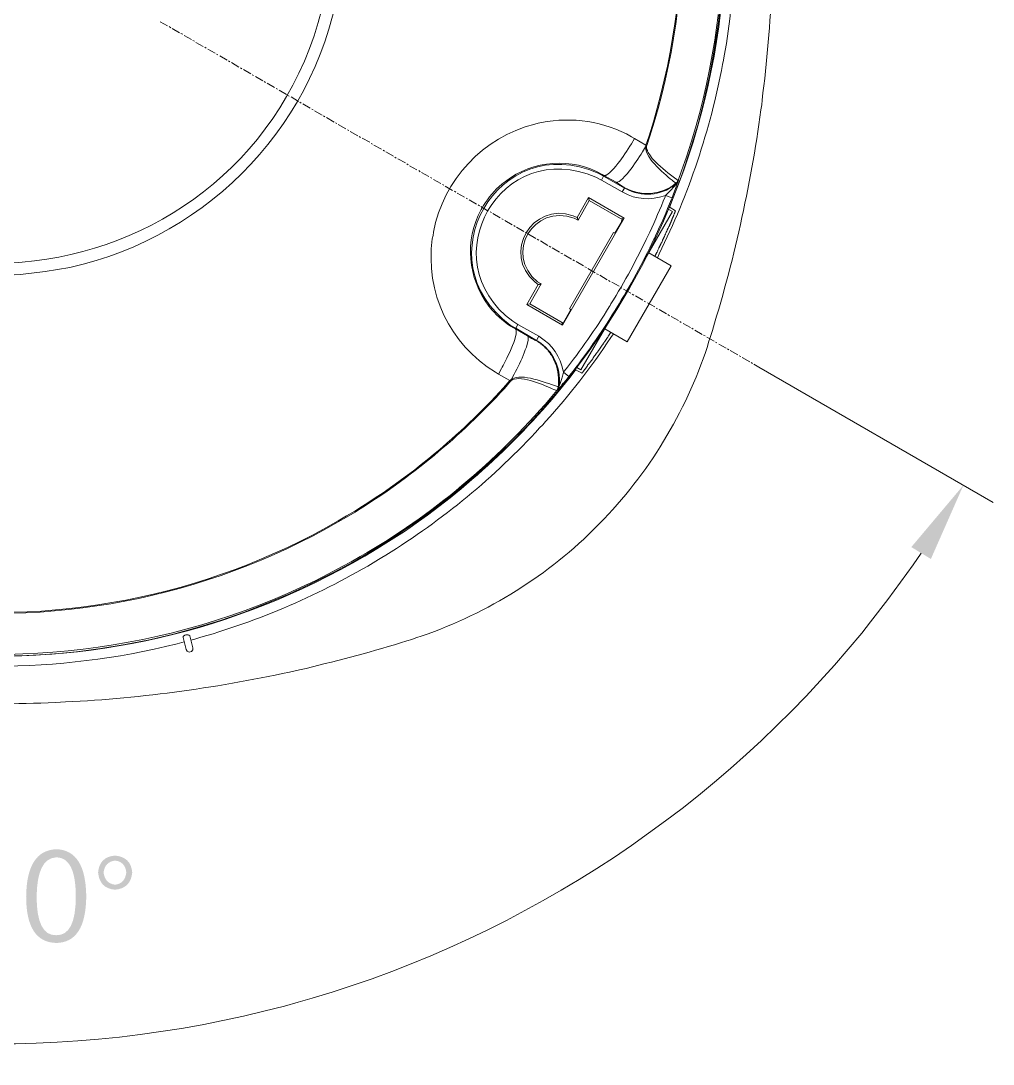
# Model space of a CAD drawing. Header units: millimetres. Extents: x 36 to 398, y -1 to 136.
# Drawn here: x 339.4 to 398.2, y -1.1 to 62.1 of the extents above; entities that cross this region are included whole.
import ezdxf

# ---------------------------------------------------------------- set-up
doc = ezdxf.new("R2010")
doc.units = ezdxf.units.MM

msp = doc.modelspace()

# ---------------------------------------------------------------- hatches: boundary and pattern name
h = msp.add_hatch(color=250)
h.dxf.hatch_style = 2
h.paths.add_polyline_path([(396.413284, 33.96119), (393.259416, 30.21469), (394.444784, 29.495094)])
h = msp.add_hatch(color=250)
edge = h.paths.add_edge_path(flags=0)
edge.add_spline(control_points=[(341.464582, 11.422183), (340.710802, 11.367008), (340.32511, 10.57668), (340.306307, 9.051481), (340.306307, 7.472306), (340.701383, 6.691398), (341.491605, 6.709107), (342.281792, 6.691398), (342.676903, 7.472306), (342.676903, 9.051481), (342.676903, 10.650799), (342.272408, 11.440986), (341.464582, 11.422183), (341.464582, 11.422183), (341.464582, 11.422183), (341.464582, 11.422183)], knot_values=[0, 0, 0, 0, 1, 1, 1, 2, 2, 2, 3, 3, 3, 4, 4, 4, 5, 5, 5, 5], degree=3, periodic=1)
edge = h.paths.add_edge_path(flags=0)
edge.add_spline(control_points=[(341.519792, 6.241077), (340.288598, 6.25868), (339.672401, 7.195905), (339.672401, 9.051481), (339.69131, 10.908291), (340.298017, 11.86319), (341.491605, 11.918506), (342.686393, 11.881993), (343.292007, 10.926001), (343.31081, 9.051481), (343.292007, 7.214708), (342.695812, 6.277483), (341.519792, 6.241077)], knot_values=[0, 0, 0, 0, 1, 1, 1, 2, 2, 2, 3, 3, 3, 4, 4, 4, 4], degree=3, periodic=1)
h = msp.add_hatch(color=250)
edge = h.paths.add_edge_path(flags=0)
edge.add_spline(control_points=[(345.046406, 11.22939), (344.64311, 11.17411), (344.412605, 10.935385), (344.35729, 10.51318), (344.412605, 10.072279), (344.64311, 9.8241), (345.046406, 9.76889), (345.451007, 9.805296), (345.680312, 10.053405), (345.735487, 10.51318), (345.680312, 10.954188), (345.451007, 11.192877), (345.046406, 11.22939), (345.046406, 11.22939), (345.046406, 11.22939), (345.046406, 11.22939)], knot_values=[0, 0, 0, 0, 1, 1, 1, 2, 2, 2, 3, 3, 3, 4, 4, 4, 5, 5, 5, 5], degree=3, periodic=1)
edge = h.paths.add_edge_path(flags=0)
edge.add_spline(control_points=[(346.094191, 10.51318), (346.038911, 9.869996), (345.689696, 9.520711), (345.046406, 9.465501), (344.421989, 9.520711), (344.082194, 9.869996), (344.026913, 10.51318), (344.082194, 11.137597), (344.421989, 11.477498), (345.046406, 11.532779), (345.689696, 11.477498), (346.038911, 11.137597), (346.094191, 10.51318)], knot_values=[0, 0, 0, 0, 1, 1, 1, 2, 2, 2, 3, 3, 3, 4, 4, 4, 4], degree=3, periodic=1)

# ---------------------------------------------------------------- linework, layer by layer
at = {"color": 250, "lineweight": 20}
for points in [[(348.237916, 61.77419), (347.793416, 62.02819)], [(348.428416, 61.668392), (348.322582, 61.731892)], [(348.957583, 61.350892), (348.513083, 61.626094)], [(349.148082, 61.26619), (349.042284, 61.308594)], [(349.677284, 60.94869), (349.232784, 61.20269)], [(349.867784, 60.842892), (349.761916, 60.88519)], [(350.396916, 60.525392), (349.952416, 60.779392)], [(350.566284, 60.419594), (350.481582, 60.483094)], [(351.116582, 60.12319), (350.672082, 60.37719)], [(351.285916, 60.017392), (351.201284, 60.05969)], [(351.836284, 59.699892), (351.391784, 59.953892)], [(352.005582, 59.594094), (351.920916, 59.657594)], [(352.555916, 59.276594), (352.111416, 59.55169)], [(352.725284, 59.17069), (352.640582, 59.23419)], [(353.275582, 58.874392), (352.831082, 59.128392)], [(353.444916, 58.768594), (353.360284, 58.810892)], [(353.995284, 58.451094), (353.550784, 58.705094)], [(354.164582, 58.34519), (354.079916, 58.40869)], [(354.714916, 58.048892), (354.270416, 58.302892)], [(354.884284, 57.943094), (354.799582, 57.985392)], [(355.434582, 57.625594), (354.990082, 57.879594)], [(355.603916, 57.51969), (355.519284, 57.562094)], [(356.154284, 57.20219), (355.709784, 57.477392)], [(356.323582, 57.096392), (356.238916, 57.159892)], [(356.873916, 56.800094), (356.429416, 57.054094)], [(357.043284, 56.69419), (356.958582, 56.736594)], [(357.593582, 56.37669), (357.127916, 56.63069)], [(357.762916, 56.270892), (357.678284, 56.334392)], [(358.313284, 55.953392), (357.847582, 56.228594)], [(358.482582, 55.86869), (358.397916, 55.911094)], [(359.032916, 55.55119), (358.567284, 55.80519)], [(359.202284, 55.445392), (359.117582, 55.48769)], [(359.752582, 55.127892), (359.286916, 55.381892)], [(359.921916, 55.022094), (359.837284, 55.085594)], [(360.472284, 54.72569), (360.006582, 54.97969)], [(360.641582, 54.619892), (360.556916, 54.66219)], [(361.191916, 54.302392), (360.726284, 54.556392)], [(376.495416, 54.958594), (377.193916, 54.556392)], [(377.172784, 54.450594), (377.193916, 54.514094), (377.193916, 54.556392)], [(377.172784, 54.450488), (377.236284, 54.450488)], [(377.257416, 54.53519), (377.193916, 54.556392)], [(377.257416, 54.53519), (377.236284, 54.492892), (377.236284, 54.450594)], [(361.361284, 54.196594), (361.276583, 54.260094)], [(361.911583, 53.879094), (361.445916, 54.15419)], [(362.080916, 53.77319), (361.996284, 53.83669)], [(362.631284, 53.476892), (362.165582, 53.730892)], [(362.800582, 53.371094), (362.715916, 53.413392)], [(363.329784, 53.053594), (362.885284, 53.307594)], [(363.520284, 52.94769), (363.435582, 53.01119)], [(364.049416, 52.651392), (363.604916, 52.905392)], [(364.239916, 52.545594), (364.155284, 52.587892)], [(364.769082, 52.228094), (364.324582, 52.482094)], [(374.505784, 52.43969), (374.653916, 52.714892)], [(374.505784, 52.43969), (375.754582, 51.720094)], [(375.902784, 51.952892), (374.632784, 52.672594)], [(375.394784, 52.31269), (374.653916, 52.714892)], [(364.959582, 52.12219), (364.874916, 52.164594)], [(365.488784, 51.80469), (365.044284, 52.079892)], [(375.394784, 52.31269), (375.627582, 52.143392), (375.754582, 52.079892), (375.818082, 52.037594), (375.860416, 52.016392), (375.881582, 51.99519)], [(375.902784, 51.952892), (375.754582, 51.720094)], [(375.902784, 51.952892), (375.881582, 51.99519)], [(378.379284, 51.508392), (378.717916, 51.847094), (378.866082, 52.016392), (378.950784, 52.101094), (379.014284, 52.206892)], [(378.654416, 51.99519), (378.675582, 52.016392), (378.696784, 52.016392), (378.717916, 52.037488), (378.739082, 52.037488), (378.739082, 52.05869), (378.760284, 52.05869), (378.781416, 52.079892), (378.802582, 52.100988), (378.823784, 52.100988), (378.844916, 52.12219), (378.866082, 52.12219), (378.866082, 52.143392), (378.887284, 52.143392), (378.887284, 52.164488), (378.908416, 52.164488), (378.929582, 52.18569), (378.950784, 52.206892), (378.971916, 52.206892), (378.971916, 52.227988), (378.993082, 52.227988), (379.014284, 52.24919)], [(378.781416, 51.36019), (378.866082, 51.61419), (378.971916, 51.86819), (379.141284, 52.37619)], [(379.141284, 52.418594), (379.098916, 52.37619), (379.077784, 52.31269), (379.035416, 52.270392), (379.014284, 52.24919)], [(379.141284, 52.418594), (379.120082, 52.37619), (379.077784, 52.31269), (379.035416, 52.270392), (379.014284, 52.228094)], [(379.141284, 52.37619), (379.120082, 52.333892), (379.098916, 52.270392), (379.056582, 52.228094), (379.014284, 52.206892)], [(379.014284, 52.228094), (379.014284, 52.24919)], [(379.014284, 52.228094), (379.014284, 52.206892)], [(379.141284, 52.418594), (379.141284, 52.37619)], [(365.679284, 51.698892), (365.594583, 51.762392)], [(366.208416, 51.402594), (365.763916, 51.656594)], [(366.398916, 51.29669), (366.314284, 51.339094)], [(366.928083, 50.97919), (366.483583, 51.23319)], [(373.024082, 50.174892), (373.722582, 51.381392)], [(373.087582, 50.005594), (373.764916, 51.212094)], [(373.722582, 51.381392), (375.881582, 50.132594)], [(373.722582, 51.381392), (373.764916, 51.212094)], [(373.764916, 51.212094), (375.796916, 50.02669)], [(378.379284, 51.508392), (378.781416, 51.36019)], [(367.118583, 50.873392), (367.033916, 50.936892)], [(367.647784, 50.555892), (367.203284, 50.831094)], [(378.802582, 50.53469), (378.548582, 50.682892)], [(378.590916, 50.809892), (378.993082, 50.577094)], [(367.838284, 50.47119), (367.753582, 50.513594)], [(368.367416, 50.15369), (367.922916, 50.40769)], [(368.557916, 50.047892), (368.473284, 50.09019)], [(369.087082, 49.730392), (368.642582, 49.984392)], [(375.881582, 50.132594), (372.135083, 43.655594)], [(373.087582, 50.005488), (373.066416, 50.005488), (373.066416, 50.09019), (373.045284, 50.09019), (373.045284, 50.15369), (373.024082, 50.174892)], [(375.310082, 49.222392), (375.796916, 50.02669)], [(375.564082, 49.603392), (375.564082, 49.64569), (375.585284, 49.64569), (375.585284, 49.688094), (375.606416, 49.688094), (375.606416, 49.730392), (375.627582, 49.730392), (375.627582, 49.77269), (375.648784, 49.77269), (375.648784, 49.793892), (375.648784, 49.815094), (375.669916, 49.815094), (375.669916, 49.857392), (375.691082, 49.857392), (375.691082, 49.89969), (375.712284, 49.89969), (375.712284, 49.942094), (375.733416, 49.96319), (375.733416, 50.005594), (375.754582, 50.005594), (375.754582, 50.047892), (375.775784, 50.047892)], [(375.881582, 50.132594), (375.712284, 50.09019)], [(377.088082, 47.571392), (378.802582, 50.53469)], [(369.277582, 49.624594), (369.192916, 49.688094)], [(369.806784, 49.32819), (369.362284, 49.58219)], [(369.997284, 49.222392), (369.891416, 49.26469)], [(370.526416, 48.904892), (370.081916, 49.158892)], [(370.716916, 48.799094), (370.611082, 48.862594)], [(371.246083, 48.481594), (370.801582, 48.75669)], [(375.225416, 49.26469), (372.558416, 44.650392)], [(375.225416, 49.26469), (375.310082, 49.222392)], [(371.436582, 48.37569), (371.330784, 48.43919)], [(371.965784, 48.079392), (371.521284, 48.333392)], [(372.156284, 47.973594), (372.050416, 48.015892)], [(377.363284, 48.037094), (378.717916, 47.253892)], [(372.685416, 47.656094), (372.240916, 47.910094)], [(372.875916, 47.55019), (372.770083, 47.61369)], [(373.405082, 47.253892), (372.960582, 47.507892)], [(373.595582, 47.148094), (373.489784, 47.190392)], [(374.124784, 46.830594), (373.680284, 47.084594)], [(374.315284, 46.72469), (374.209416, 46.767094)], [(376.050916, 42.639594), (378.717916, 47.253892)], [(370.166582, 44.94669), (370.843916, 46.15319)], [(370.674582, 46.110892), (370.759284, 46.110892), (370.759284, 46.131988), (370.822784, 46.131988), (370.843916, 46.15319)], [(374.844416, 46.40719), (374.399916, 46.682392)], [(375.034916, 46.301392), (374.929082, 46.364892)], [(375.564082, 46.005094), (375.119582, 46.259094)], [(369.976082, 44.904392), (370.674582, 46.110892)], [(375.733416, 45.89919), (375.648784, 45.941594)], [(376.283784, 45.58169), (375.839284, 45.83569)], [(376.453082, 45.475892), (376.368416, 45.539392)], [(369.976082, 44.904392), (370.166582, 44.94669)], [(372.135083, 43.655594), (369.976082, 44.904392)], [(370.166582, 44.94669), (372.177416, 43.782594)], [(377.003416, 45.158392), (376.558916, 45.433594)], [(377.172784, 45.07369), (377.088082, 45.116094)], [(377.723082, 44.75619), (377.278582, 45.01019)], [(372.643082, 44.608094), (372.177416, 43.782594)], [(372.643082, 44.608094), (372.558416, 44.650392)], [(377.892416, 44.650392), (377.807784, 44.69269)], [(378.442784, 44.332892), (377.998284, 44.608094)], [(378.612082, 44.227094), (378.527416, 44.290594)], [(369.298784, 43.42269), (369.446916, 43.697892)], [(370.716916, 42.97819), (369.446916, 43.697892)], [(372.135083, 43.655594), (372.092784, 43.824892)], [(373.256916, 40.94619), (374.971416, 43.888392)], [(379.162416, 43.93069), (378.717916, 44.18469)], [(379.331784, 43.824892), (379.247082, 43.86719)], [(379.882083, 43.507392), (379.437582, 43.761392)], [(369.298784, 43.42269), (370.018416, 42.999392)], [(369.319916, 43.465094), (370.568784, 42.72419)], [(370.526416, 42.72419), (370.505284, 42.745392), (370.462916, 42.745392), (370.399416, 42.78769), (370.272416, 42.85119), (370.018416, 42.999392)], [(370.716916, 42.97819), (370.568784, 42.72419)], [(373.320416, 40.75569), (373.341582, 40.75569), (373.341582, 40.776892), (373.383916, 40.81919), (373.383916, 40.840392), (373.426284, 40.88269), (373.426284, 40.903892), (373.468582, 40.94619), (373.468582, 40.967392), (373.489784, 40.988488), (373.510916, 40.988488), (373.532083, 41.00969), (373.532083, 41.030892), (373.553284, 41.051988), (373.574416, 41.07319), (373.574416, 41.094392), (373.616784, 41.13669), (373.616784, 41.157892), (373.659082, 41.20019), (373.659082, 41.221392), (373.680284, 41.242488), (373.701416, 41.242488), (373.701416, 41.26369), (373.722582, 41.284892), (373.743784, 41.305988), (373.764916, 41.32719), (373.764916, 41.348392), (373.786082, 41.369488), (373.807284, 41.39069), (373.807284, 41.411892), (373.849582, 41.45419), (373.849582, 41.475392), (373.934284, 41.559988), (373.934284, 41.58119), (373.955416, 41.602392), (373.976583, 41.623488), (373.976583, 41.64469), (373.997784, 41.665892), (374.018916, 41.686988), (374.018916, 41.70819), (374.061284, 41.750488), (374.061284, 41.77169), (374.145916, 41.856392), (374.145916, 41.877488), (374.167082, 41.89869), (374.188284, 41.919892), (374.188284, 41.940988), (374.230582, 41.983392), (374.230582, 42.004488), (374.251784, 42.02569), (374.272916, 42.046892), (374.272916, 42.067988), (374.315284, 42.110392), (374.315284, 42.131488), (374.336416, 42.131488), (374.357582, 42.15269), (374.357582, 42.173892), (374.399916, 42.21619), (374.399916, 42.237392), (374.442284, 42.27969), (374.442284, 42.300892), (374.484582, 42.34319), (374.484582, 42.364392), (374.526916, 42.40669), (374.526916, 42.427892), (374.548082, 42.448988), (374.569284, 42.47019), (374.569284, 42.491392), (374.590416, 42.491392), (374.611583, 42.512488), (374.611583, 42.53369), (374.653916, 42.575988), (374.653916, 42.59719), (374.675082, 42.618392), (374.675082, 42.639488), (374.696284, 42.66069), (374.717416, 42.681892), (374.717416, 42.702988), (374.759784, 42.745392), (374.759784, 42.766488), (374.780916, 42.78769), (374.802082, 42.808892), (374.802082, 42.829988), (374.844416, 42.872392), (374.844416, 42.893488), (374.865583, 42.91469), (374.886784, 42.91469), (374.886784, 42.935892), (374.907916, 42.956988), (374.907916, 42.97819), (374.950284, 43.020488), (374.950284, 43.04169), (374.992582, 43.083988), (374.992582, 43.10519), (375.034916, 43.147488), (375.034916, 43.16869), (375.056083, 43.189892), (375.056083, 43.210988)], [(376.050916, 42.639594), (374.696284, 43.42269)], [(380.051416, 43.401594), (379.966784, 43.465094)], [(380.601784, 43.084094), (380.157284, 43.35919)], [(380.771082, 42.999392), (380.686416, 43.04169)], [(370.526416, 42.72419), (370.568784, 42.72419)], [(371.542416, 41.70819), (371.478916, 41.83519), (371.436582, 41.877488), (371.415416, 41.89869), (371.373082, 41.983392), (371.330784, 42.02569), (371.309582, 42.067988), (371.267284, 42.08919), (371.224916, 42.173892), (371.182582, 42.194988), (371.161416, 42.237392), (371.119082, 42.258488), (371.076784, 42.300892), (371.055582, 42.34319), (371.013284, 42.364392), (370.992082, 42.40669), (370.949784, 42.427892), (370.907416, 42.448988), (370.886284, 42.491392), (370.843916, 42.512488), (370.801582, 42.554892), (370.759284, 42.575988), (370.738082, 42.59719), (370.695784, 42.618392), (370.653416, 42.66069), (370.611082, 42.681892), (370.568784, 42.702988), (370.526416, 42.72419)], [(381.321416, 42.681892), (380.876916, 42.935892)], [(381.490784, 42.576094), (381.406082, 42.618392)], [(382.041082, 42.258594), (381.596582, 42.512594)], [(382.210416, 42.15269), (382.125784, 42.21619)], [(382.760784, 41.856392), (382.295082, 42.110392)], [(382.930082, 41.750594), (382.845416, 41.792892)], [(373.002916, 41.094392), (373.256916, 40.94619)], [(383.480416, 41.433094), (383.014784, 41.687094)], [(383.649784, 41.32719), (383.565082, 41.39069)], [(384.030784, 41.115594), (383.734416, 41.284892)], [(384.030784, 41.115488), (398.212416, 32.923988)], [(368.960083, 40.31119), (368.261582, 40.69219)], [(371.923416, 39.909094), (372.008082, 40.12069), (372.071582, 40.353594), (372.135083, 40.56519), (372.198582, 40.798094)], [(372.516082, 40.544094), (372.198582, 40.798094)], [(372.918284, 40.967392), (373.320416, 40.75569)], [(368.960083, 40.31119), (369.002416, 40.332392), (369.044784, 40.37469)], [(368.960083, 40.31119), (369.002416, 40.268892)], [(369.065916, 40.332392), (369.044784, 40.290094), (369.002416, 40.268892)], [(369.065916, 40.332392), (369.065916, 40.353488), (369.044784, 40.353488), (369.044784, 40.37469)], [(371.796416, 39.697392), (371.817582, 39.73969), (371.859916, 39.80319), (371.859916, 39.845594), (371.881082, 39.909094)], [(371.796416, 39.697392), (371.817582, 39.73969), (371.838784, 39.80319), (371.859916, 39.845594), (371.881082, 39.909094)], [(371.838784, 39.718594), (371.859916, 39.760892), (371.902284, 39.80319), (371.902284, 39.845594), (371.923416, 39.909094)], [(371.923416, 39.909094), (371.881082, 39.909094)], [(371.838784, 39.718594), (371.796416, 39.697392)], [(349.169284, 24.732594), (349.169284, 24.796094), (349.211582, 24.838392), (349.253916, 24.859594), (349.275083, 24.88069), (349.296284, 24.88069), (349.338582, 24.901892), (349.486784, 24.901892), (349.529082, 24.88069), (349.571416, 24.838392)], [(349.359784, 24.012892), (349.169284, 24.732594)], [(349.571416, 24.838392), (349.761916, 24.11869)], [(349.359784, 24.012892), (349.423284, 23.907094), (349.550284, 23.843594), (349.677284, 23.885892), (349.761916, 23.99169), (349.761916, 24.11869)]]:
    msp.add_lwpolyline(points, dxfattribs=at)
for points in [[(379.141284, 52.418594), (379.141284, 52.43969), (379.162416, 52.43969), (379.162416, 52.418594)], [(371.881082, 39.909094), (371.881082, 39.93019), (371.902284, 39.93019), (371.902284, 39.909094)], [(371.796416, 39.697392), (371.796416, 39.718488), (371.817582, 39.718488), (371.817582, 39.697392)]]:
    msp.add_lwpolyline(points, close=True, dxfattribs=at)
for points, knots in [([(329.526582, 111.17719), (329.526582, 111.17719), (327.473416, 110.73269), (327.473416, 110.73269), (291.550796, 101.67438), (281.63841, 56.263484), (310.518916, 33.07219), (310.518916, 33.07219), (312.191082, 31.823392), (312.191082, 31.823392), (312.191082, 31.823392), (313.926784, 30.637988), (313.926784, 30.637988), (345.293315, 10.931187), (384.944514, 35.113398), (381.787082, 72.018892), (381.787082, 72.018892), (381.533082, 74.114392), (381.533082, 74.114392), (381.533082, 74.114392), (381.194416, 76.18869), (381.194416, 76.18869), (377.830715, 93.233184), (365.054092, 106.609812), (348.174416, 110.73269), (348.174416, 110.73269), (346.121284, 111.17719), (346.121284, 111.17719)], [0, 0, 0, 0, 1, 1, 1, 2, 2, 2, 3, 3, 3, 4, 4, 4, 5, 5, 5, 6, 6, 6, 7, 7, 7, 8, 8, 8, 9, 9, 9, 9]), ([(379.141284, 52.418594), (379.141284, 52.418594), (379.352916, 52.990094), (379.352916, 52.990094), (382.604786, 62.208777), (382.763607, 72.207981), (379.712784, 81.501594), (379.712784, 81.501594), (379.522284, 82.09419), (379.522284, 82.09419), (379.522284, 82.09419), (379.310582, 82.66569), (379.310582, 82.66569), (376.020894, 91.867581), (369.763393, 99.69251), (361.530582, 104.95419), (361.530582, 104.95419), (361.001416, 105.27169), (361.001416, 105.27169), (361.001416, 105.27169), (360.472284, 105.610392), (360.472284, 105.610392), (356.183494, 108.161681), (351.619996, 109.942786), (346.735082, 110.965594), (346.735082, 110.965594), (346.121284, 111.071392), (346.121284, 111.071392)], [0, 0, 0, 0, 1, 1, 1, 2, 2, 2, 3, 3, 3, 4, 4, 4, 5, 5, 5, 6, 6, 6, 7, 7, 7, 8, 8, 8, 9, 9, 9, 9]), ([(378.612082, 50.78869), (378.612082, 50.78869), (378.844916, 51.36019), (378.844916, 51.36019), (382.428785, 60.218793), (383.001414, 70.263082), (380.432416, 79.469488), (380.432416, 79.469488), (380.284284, 80.06219), (380.284284, 80.06219), (380.284284, 80.06219), (380.093784, 80.654892), (380.093784, 80.654892), (377.317106, 89.834488), (371.518815, 97.955785), (363.731916, 103.55719), (363.731916, 103.55719), (363.245082, 103.917094), (363.245082, 103.917094), (363.245082, 103.917094), (362.737082, 104.276892), (362.737082, 104.276892), (358.712311, 106.997479), (354.203106, 109.117286), (349.507916, 110.372892), (349.507916, 110.372892), (348.915284, 110.54219), (348.915284, 110.54219)], [0, 0, 0, 0, 1, 1, 1, 2, 2, 2, 3, 3, 3, 4, 4, 4, 5, 5, 5, 6, 6, 6, 7, 7, 7, 8, 8, 8, 9, 9, 9, 9]), ([(377.257416, 54.53519), (377.257416, 54.53519), (377.426784, 55.10669), (377.426784, 55.10669), (380.303017, 63.981486), (380.03801, 73.658603), (376.770582, 82.390594), (376.770582, 82.390594), (376.558916, 82.940892), (376.558916, 82.940892), (376.558916, 82.940892), (376.347284, 83.49119), (376.347284, 83.49119), (372.785605, 92.152308), (366.475504, 99.37501), (358.313284, 103.980594), (358.313284, 103.980594), (357.805284, 104.276892), (357.805284, 104.276892), (357.805284, 104.276892), (357.276082, 104.552094), (357.276082, 104.552094), (353.824187, 106.389008), (350.017715, 107.755281), (346.184784, 108.531392), (346.184784, 108.531392), (345.613284, 108.658392), (345.613284, 108.658392)], [0, 0, 0, 0, 1, 1, 1, 2, 2, 2, 3, 3, 3, 4, 4, 4, 5, 5, 5, 6, 6, 6, 7, 7, 7, 8, 8, 8, 9, 9, 9, 9]), ([(377.193916, 54.556392), (377.193916, 54.556392), (377.384416, 55.127892), (377.384416, 55.127892), (380.226111, 63.979404), (379.997088, 73.64481), (376.728284, 82.34819), (376.728284, 82.34819), (376.516582, 82.898594), (376.516582, 82.898594), (376.516582, 82.898594), (376.304916, 83.448892), (376.304916, 83.448892), (372.781407, 92.087009), (366.441284, 99.302408), (358.334416, 103.917094), (358.334416, 103.917094), (357.826416, 104.19219), (357.826416, 104.19219), (357.826416, 104.19219), (357.297284, 104.467392), (357.297284, 104.467392), (353.833289, 106.342406), (350.081603, 107.668498), (346.227082, 108.467892), (346.227082, 108.467892), (345.655582, 108.57369), (345.655582, 108.57369)], [0, 0, 0, 0, 1, 1, 1, 2, 2, 2, 3, 3, 3, 4, 4, 4, 5, 5, 5, 6, 6, 6, 7, 7, 7, 8, 8, 8, 9, 9, 9, 9]), ([(380.982784, 42.618392), (380.982784, 42.618392), (381.088582, 42.91469), (381.088582, 42.91469), (382.495813, 47.445803), (383.520985, 51.993109), (384.157784, 56.69419), (384.157784, 56.69419), (384.200082, 56.990488), (384.200082, 56.990488), (384.200082, 56.990488), (384.221284, 57.286892), (384.221284, 57.286892), (384.83159, 61.912903), (385.024207, 66.722604), (384.813916, 71.383892), (384.813916, 71.383892), (384.792784, 71.68019), (384.792784, 71.68019), (384.792784, 71.68019), (384.792784, 71.976594), (384.792784, 71.976594), (384.550109, 76.724207), (383.909394, 81.325488), (382.887784, 85.96769), (382.887784, 85.96769), (382.803083, 86.264094), (382.803083, 86.264094), (382.803083, 86.264094), (382.739582, 86.560392), (382.739582, 86.560392), (382.271799, 88.633985), (381.69469, 90.620512), (381.088582, 92.656392), (381.088582, 92.656392), (380.982784, 92.931594), (380.982784, 92.931594)], [0, 0, 0, 0, 1, 1, 1, 2, 2, 2, 3, 3, 3, 4, 4, 4, 5, 5, 5, 6, 6, 6, 7, 7, 7, 8, 8, 8, 9, 9, 9, 10, 10, 10, 11, 11, 11, 12, 12, 12, 12]), ([(358.207416, 67.785594), (358.207416, 67.785594), (358.165082, 69.309594), (358.165082, 69.309594), (358.165082, 69.309594), (357.995784, 70.833594), (357.995784, 70.833594), (356.266785, 81.980596), (345.944896, 89.624585), (334.775916, 87.957392), (334.775916, 87.957392), (333.294284, 87.68219), (333.294284, 87.68219), (333.294284, 87.68219), (331.812582, 87.280094), (331.812582, 87.280094), (320.463404, 83.730797), (314.516594, 71.42619), (318.837416, 60.334892), (318.837416, 60.334892), (319.451284, 58.937892), (319.451284, 58.937892), (319.451284, 58.937892), (320.149784, 57.58319), (320.149784, 57.58319), (320.149784, 57.58319), (320.975284, 56.291988), (320.975284, 56.291988), (332.181306, 40.461897), (356.375794, 46.967084), (358.165082, 66.261594), (358.165082, 66.261594), (358.207416, 67.785594), (358.207416, 67.785594)], [0, 0, 0, 0, 1, 1, 1, 2, 2, 2, 3, 3, 3, 4, 4, 4, 5, 5, 5, 6, 6, 6, 7, 7, 7, 8, 8, 8, 9, 9, 9, 10, 10, 10, 11, 11, 11, 11]), ([(358.927082, 67.785594), (358.927082, 67.785594), (358.884784, 69.288392), (358.884784, 69.288392), (358.884784, 69.288392), (358.715416, 70.79119), (358.715416, 70.79119), (357.158996, 81.744305), (347.358794, 89.647903), (336.321082, 88.846392), (336.321082, 88.846392), (334.818284, 88.69819), (334.818284, 88.69819), (334.818284, 88.69819), (333.336582, 88.423094), (333.336582, 88.423094), (321.924892, 85.909482), (314.723004, 74.732106), (317.186416, 63.29819), (317.186416, 63.29819), (317.567416, 61.83769), (317.567416, 61.83769), (317.567416, 61.83769), (318.033082, 60.419488), (318.033082, 60.419488), (318.033082, 60.419488), (318.604582, 59.022488), (318.604582, 59.022488), (318.604582, 59.022488), (319.281916, 57.667892), (319.281916, 57.667892), (323.266894, 50.425682), (331.073513, 46.145782), (339.326784, 46.72469), (339.326784, 46.72469), (340.829582, 46.893988), (340.829582, 46.893988), (340.829582, 46.893988), (342.311284, 47.147988), (342.311284, 47.147988), (350.936313, 49.076307), (357.456387, 56.019679), (358.715416, 64.779892), (358.715416, 64.779892), (358.884784, 66.28269), (358.884784, 66.28269), (358.884784, 66.28269), (358.927082, 67.785594), (358.927082, 67.785594)], [0, 0, 0, 0, 1, 1, 1, 2, 2, 2, 3, 3, 3, 4, 4, 4, 5, 5, 5, 6, 6, 6, 7, 7, 7, 8, 8, 8, 9, 9, 9, 10, 10, 10, 11, 11, 11, 12, 12, 12, 13, 13, 13, 14, 14, 14, 15, 15, 15, 16, 16, 16, 16]), ([(377.892416, 47.74069), (377.892416, 47.74069), (377.998284, 47.973594), (377.998284, 47.973594), (379.776602, 51.567306), (381.10481, 55.501801), (381.829416, 59.445892), (381.829416, 59.445892), (381.892916, 59.699892), (381.892916, 59.699892), (381.892916, 59.699892), (381.935284, 59.953892), (381.935284, 59.953892), (382.645391, 63.96808), (382.789994, 68.002905), (382.422082, 72.06119), (382.422082, 72.06119), (382.400916, 72.31519), (382.400916, 72.31519), (382.400916, 72.31519), (382.358583, 72.56919), (382.358583, 72.56919), (382.149103, 74.712986), (381.734907, 76.830393), (381.215582, 78.91919), (381.215582, 78.91919), (381.152082, 79.17319), (381.152082, 79.17319)], [0, 0, 0, 0, 1, 1, 1, 2, 2, 2, 3, 3, 3, 4, 4, 4, 5, 5, 5, 6, 6, 6, 7, 7, 7, 8, 8, 8, 9, 9, 9, 9]), ([(368.261582, 40.69219), (368.261582, 40.69219), (368.092284, 40.798094), (368.092284, 40.798094), (365.301812, 42.469908), (363.816582, 45.673377), (364.261082, 48.88369), (364.261082, 48.88369), (364.303416, 49.07419), (364.303416, 49.07419), (364.303416, 49.07419), (364.324582, 49.285892), (364.324582, 49.285892), (364.936299, 52.460504), (367.315503, 55.043896), (370.462916, 55.826392), (370.462916, 55.826392), (370.674582, 55.889892), (370.674582, 55.889892), (370.674582, 55.889892), (370.865082, 55.93219), (370.865082, 55.93219), (372.745388, 56.281793), (374.653916, 56.002111), (376.326082, 55.064392), (376.326082, 55.064392), (376.495416, 54.958594), (376.495416, 54.958594)], [0, 0, 0, 0, 1, 1, 1, 2, 2, 2, 3, 3, 3, 4, 4, 4, 5, 5, 5, 6, 6, 6, 7, 7, 7, 8, 8, 8, 9, 9, 9, 9]), ([(374.632784, 52.672488), (374.632784, 52.672488), (374.294082, 52.862988), (374.294082, 52.862988), (368.245707, 55.516301), (363.671591, 47.569311), (368.981284, 43.655488), (368.981284, 43.655488), (369.319916, 43.464988), (369.319916, 43.464988)], [0, 0, 0, 0, 1, 1, 1, 2, 2, 2, 3, 3, 3, 3]), ([(374.505784, 52.43969), (374.505784, 52.43969), (374.167082, 52.608988), (374.167082, 52.608988), (368.442593, 55.128598), (364.1211, 47.607693), (369.129416, 43.888392), (369.129416, 43.888392), (369.446916, 43.697892), (369.446916, 43.697892)], [0, 0, 0, 0, 1, 1, 1, 2, 2, 2, 3, 3, 3, 3]), ([(376.495416, 54.958594), (376.495416, 54.958594), (376.326082, 54.641094), (376.326082, 54.641094), (376.326082, 54.641094), (376.220284, 54.492892), (376.220284, 54.492892), (375.9448, 54.035304), (375.701701, 53.706198), (375.373582, 53.286392), (375.373582, 53.286392), (375.246582, 53.13819), (375.246582, 53.13819), (375.246582, 53.13819), (374.992582, 52.88419), (374.992582, 52.88419), (374.992582, 52.88419), (374.907916, 52.82069), (374.907916, 52.82069), (374.907916, 52.82069), (374.886784, 52.799594), (374.886784, 52.799594), (374.886784, 52.799594), (374.844416, 52.778392), (374.844416, 52.778392), (374.844416, 52.778392), (374.802082, 52.736094), (374.802082, 52.736094), (374.802082, 52.736094), (374.759784, 52.736094), (374.759784, 52.736094), (374.759784, 52.736094), (374.738582, 52.714892), (374.738582, 52.714892), (374.738582, 52.714892), (374.653916, 52.714892), (374.653916, 52.714892)], [0, 0, 0, 0, 1, 1, 1, 2, 2, 2, 3, 3, 3, 4, 4, 4, 5, 5, 5, 6, 6, 6, 7, 7, 7, 8, 8, 8, 9, 9, 9, 10, 10, 10, 11, 11, 11, 12, 12, 12, 12]), ([(377.172784, 54.450594), (377.172784, 54.450594), (376.982284, 54.15419), (376.982284, 54.15419), (376.982284, 54.15419), (376.897583, 54.006094), (376.897583, 54.006094), (376.635116, 53.610595), (376.370603, 53.212309), (376.072082, 52.841892), (376.072082, 52.841892), (375.945082, 52.69369), (375.945082, 52.69369), (375.945082, 52.69369), (375.754582, 52.50319), (375.754582, 52.50319), (375.754582, 52.50319), (375.691082, 52.460892), (375.691082, 52.460892), (375.691082, 52.460892), (375.627582, 52.397392), (375.627582, 52.397392), (375.627582, 52.397392), (375.585284, 52.37619), (375.585284, 52.37619), (375.585284, 52.37619), (375.564082, 52.355094), (375.564082, 52.355094), (375.564082, 52.355094), (375.479416, 52.31269), (375.479416, 52.31269), (375.479416, 52.31269), (375.458284, 52.291594), (375.458284, 52.291594), (375.458284, 52.291594), (375.415916, 52.291594), (375.415916, 52.291594), (375.415916, 52.291594), (375.394784, 52.31269), (375.394784, 52.31269)], [0, 0, 0, 0, 1, 1, 1, 2, 2, 2, 3, 3, 3, 4, 4, 4, 5, 5, 5, 6, 6, 6, 7, 7, 7, 8, 8, 8, 9, 9, 9, 10, 10, 10, 11, 11, 11, 12, 12, 12, 13, 13, 13, 13]), ([(379.014284, 52.24919), (379.014284, 52.24919), (378.866082, 52.355094), (378.866082, 52.355094), (378.420207, 52.703603), (377.148796, 53.755199), (377.172784, 54.40819), (377.172784, 54.40819), (377.172784, 54.450594), (377.172784, 54.450594)], [0, 0, 0, 0, 1, 1, 1, 2, 2, 2, 3, 3, 3, 3]), ([(379.141284, 52.418594), (379.141284, 52.418594), (378.844916, 52.63019), (378.844916, 52.63019), (378.418796, 52.957603), (378.008092, 53.297681), (377.638416, 53.688594), (377.638416, 53.688594), (377.574916, 53.752094), (377.574916, 53.752094), (377.574916, 53.752094), (377.532582, 53.815594), (377.532582, 53.815594), (377.532582, 53.815594), (377.469082, 53.90019), (377.469082, 53.90019), (377.469082, 53.90019), (377.426784, 53.96369), (377.426784, 53.96369), (377.426784, 53.96369), (377.363284, 54.048392), (377.363284, 54.048392), (377.363284, 54.048392), (377.320916, 54.111892), (377.320916, 54.111892), (377.320916, 54.111892), (377.278582, 54.196594), (377.278582, 54.196594), (377.278582, 54.196594), (377.278582, 54.238892), (377.278582, 54.238892), (377.278582, 54.238892), (377.236284, 54.323594), (377.236284, 54.323594), (377.236284, 54.323594), (377.236284, 54.450594), (377.236284, 54.450594)], [0, 0, 0, 0, 1, 1, 1, 2, 2, 2, 3, 3, 3, 4, 4, 4, 5, 5, 5, 6, 6, 6, 7, 7, 7, 8, 8, 8, 9, 9, 9, 10, 10, 10, 11, 11, 11, 12, 12, 12, 12]), ([(374.653916, 52.714892), (374.653916, 52.714892), (374.548082, 52.778392), (374.548082, 52.778392), (372.748916, 53.827201), (370.314114, 53.64799), (368.684916, 52.355094), (368.684916, 52.355094), (368.579082, 52.270392), (368.579082, 52.270392), (368.579082, 52.270392), (368.473284, 52.18569), (368.473284, 52.18569), (368.01679, 51.829385), (367.671809, 51.36968), (367.351416, 50.894594), (367.351416, 50.894594), (367.287916, 50.767594), (367.287916, 50.767594), (367.287916, 50.767594), (367.224416, 50.66169), (367.224416, 50.66169), (366.190389, 48.777892), (366.402514, 46.507379), (367.690082, 44.798594), (367.690082, 44.798594), (367.774784, 44.69269), (367.774784, 44.69269), (367.774784, 44.69269), (367.859416, 44.586892), (367.859416, 44.586892), (368.226693, 44.177), (368.701496, 43.777303), (369.171784, 43.48619), (369.171784, 43.48619), (369.298784, 43.42269), (369.298784, 43.42269)], [0, 0, 0, 0, 1, 1, 1, 2, 2, 2, 3, 3, 3, 4, 4, 4, 5, 5, 5, 6, 6, 6, 7, 7, 7, 8, 8, 8, 9, 9, 9, 10, 10, 10, 11, 11, 11, 12, 12, 12, 12]), ([(375.881582, 51.99519), (375.881582, 51.99519), (375.966284, 51.952892), (375.966284, 51.952892), (376.760705, 51.519011), (377.775011, 51.52208), (378.569784, 51.952892), (378.569784, 51.952892), (378.654416, 51.99519), (378.654416, 51.99519)], [0, 0, 0, 0, 1, 1, 1, 2, 2, 2, 3, 3, 3, 3]), ([(375.902784, 51.952892), (375.902784, 51.952892), (375.987416, 51.910594), (375.987416, 51.910594), (376.888093, 51.409297), (378.123203, 51.488284), (378.929582, 52.143392), (378.929582, 52.143392), (379.014284, 52.206892), (379.014284, 52.206892)], [0, 0, 0, 0, 1, 1, 1, 2, 2, 2, 3, 3, 3, 3]), ([(372.198582, 40.798094), (372.198582, 40.798094), (372.262082, 40.88269), (372.262082, 40.88269), (373.241111, 42.12408), (374.13819, 43.417399), (374.971416, 44.75619), (374.971416, 44.75619), (375.034916, 44.840892), (375.034916, 44.840892), (375.034916, 44.840892), (375.077284, 44.94669), (375.077284, 44.94669), (375.918589, 46.274899), (376.662315, 47.699098), (377.342083, 49.116594), (377.342083, 49.116594), (377.384416, 49.20119), (377.384416, 49.20119), (377.384416, 49.20119), (377.426784, 49.285892), (377.426784, 49.285892), (377.757302, 49.991377), (378.052189, 50.70861), (378.358082, 51.42369), (378.358082, 51.42369), (378.379284, 51.508392), (378.379284, 51.508392)], [0, 0, 0, 0, 1, 1, 1, 2, 2, 2, 3, 3, 3, 4, 4, 4, 5, 5, 5, 6, 6, 6, 7, 7, 7, 8, 8, 8, 9, 9, 9, 9]), ([(372.516082, 40.544094), (372.516082, 40.544094), (372.579583, 40.62869), (372.579583, 40.62869), (373.545488, 41.819986), (374.508607, 43.218503), (375.310082, 44.523392), (375.310082, 44.523392), (375.352416, 44.608094), (375.352416, 44.608094), (375.352416, 44.608094), (375.415916, 44.69269), (375.415916, 44.69269), (376.244309, 46.033281), (377.000594, 47.437301), (377.680784, 48.862594), (377.680784, 48.862594), (377.723082, 48.94719), (377.723082, 48.94719), (377.723082, 48.94719), (377.765416, 49.053094), (377.765416, 49.053094), (378.12031, 49.783697), (378.433894, 50.525483), (378.739082, 51.275594), (378.739082, 51.275594), (378.781416, 51.36019), (378.781416, 51.36019)], [0, 0, 0, 0, 1, 1, 1, 2, 2, 2, 3, 3, 3, 4, 4, 4, 5, 5, 5, 6, 6, 6, 7, 7, 7, 8, 8, 8, 9, 9, 9, 9]), ([(378.379284, 51.508392), (378.379284, 51.508392), (378.315784, 51.48719), (378.315784, 51.48719), (377.514309, 51.197207), (376.586115, 51.260707), (375.839284, 51.67769), (375.839284, 51.67769), (375.754582, 51.720094), (375.754582, 51.720094)], [0, 0, 0, 0, 1, 1, 1, 2, 2, 2, 3, 3, 3, 3]), ([(373.024082, 50.174892), (373.024082, 50.174892), (372.791284, 50.28069), (372.791284, 50.28069), (370.292207, 51.147783), (368.453494, 47.985906), (370.484082, 46.258988), (370.484082, 46.258988), (370.674582, 46.110892), (370.674582, 46.110892)], [0, 0, 0, 0, 1, 1, 1, 2, 2, 2, 3, 3, 3, 3]), ([(373.087582, 50.005488), (373.087582, 50.005488), (372.854784, 50.132488), (372.854784, 50.132488), (370.368407, 51.045901), (368.594993, 47.952392), (370.632284, 46.28019), (370.632284, 46.28019), (370.843916, 46.15319), (370.843916, 46.15319)], [0, 0, 0, 0, 1, 1, 1, 2, 2, 2, 3, 3, 3, 3]), ([(377.723082, 47.825392), (377.723082, 47.825392), (377.744284, 47.846488), (377.744284, 47.846488), (377.744284, 47.846488), (377.744284, 47.86769), (377.744284, 47.86769), (377.744284, 47.86769), (377.765416, 47.888892), (377.765416, 47.888892), (377.765416, 47.888892), (377.765416, 47.909988), (377.765416, 47.909988), (377.765416, 47.909988), (377.786583, 47.93119), (377.786583, 47.93119), (377.786583, 47.93119), (377.786583, 47.952392), (377.786583, 47.952392), (377.786583, 47.952392), (377.807784, 47.973488), (377.807784, 47.973488), (377.807784, 47.973488), (377.807784, 47.99469), (377.807784, 47.99469), (377.807784, 47.99469), (377.828916, 48.015892), (377.828916, 48.015892), (377.828916, 48.015892), (377.828916, 48.036988), (377.828916, 48.036988), (377.828916, 48.036988), (377.871284, 48.079392), (377.871284, 48.079392), (377.871284, 48.079392), (377.871284, 48.100488), (377.871284, 48.100488), (377.893509, 48.130192), (377.937889, 48.273385), (377.977082, 48.31219), (377.977082, 48.31219), (377.977082, 48.333392), (377.977082, 48.333392), (377.977082, 48.333392), (377.998284, 48.354488), (377.998284, 48.354488), (377.998284, 48.354488), (377.998284, 48.37569), (377.998284, 48.37569), (377.998284, 48.37569), (378.019416, 48.396892), (378.019416, 48.396892), (378.019416, 48.396892), (378.019416, 48.417988), (378.019416, 48.417988), (378.019416, 48.417988), (378.040582, 48.43919), (378.040582, 48.43919), (378.040582, 48.43919), (378.040582, 48.460392), (378.040582, 48.460392), (378.040582, 48.460392), (378.061784, 48.481488), (378.061784, 48.481488), (378.061784, 48.481488), (378.061784, 48.50269), (378.061784, 48.50269), (378.061784, 48.50269), (378.082916, 48.523892), (378.082916, 48.523892), (378.082916, 48.523892), (378.082916, 48.544988), (378.082916, 48.544988), (378.082916, 48.544988), (378.104082, 48.56619), (378.104082, 48.56619), (378.104082, 48.56619), (378.104082, 48.587392), (378.104082, 48.587392), (378.104082, 48.587392), (378.125284, 48.608488), (378.125284, 48.608488), (378.125284, 48.608488), (378.125284, 48.62969), (378.125284, 48.62969), (378.125284, 48.62969), (378.146416, 48.650892), (378.146416, 48.650892), (378.146416, 48.650892), (378.146416, 48.671988), (378.146416, 48.671988), (378.146416, 48.671988), (378.167582, 48.69319), (378.167582, 48.69319), (378.167582, 48.69319), (378.167582, 48.714392), (378.167582, 48.714392), (378.167582, 48.714392), (378.188784, 48.75669), (378.188784, 48.75669), (378.188784, 48.75669), (378.188784, 48.798988), (378.188784, 48.798988), (378.188784, 48.798988), (378.209916, 48.82019), (378.209916, 48.82019), (378.209916, 48.82019), (378.209916, 48.841392), (378.209916, 48.841392), (378.209916, 48.841392), (378.231082, 48.862488), (378.231082, 48.862488), (378.231082, 48.862488), (378.231082, 48.88369), (378.231082, 48.88369), (378.231082, 48.88369), (378.252284, 48.904892), (378.252284, 48.904892), (378.252284, 48.904892), (378.252284, 48.925988), (378.252284, 48.925988), (378.252284, 48.925988), (378.273416, 48.94719), (378.273416, 48.94719), (378.273416, 48.94719), (378.273416, 48.968392), (378.273416, 48.968392), (378.273416, 48.968392), (378.294582, 48.989488), (378.294582, 48.989488), (378.294582, 48.989488), (378.294582, 49.01069), (378.294582, 49.01069), (378.294582, 49.01069), (378.315784, 49.031892), (378.315784, 49.031892), (378.315784, 49.031892), (378.315784, 49.052988), (378.315784, 49.052988), (378.315784, 49.052988), (378.336916, 49.07419), (378.336916, 49.07419), (378.336916, 49.07419), (378.336916, 49.095392), (378.336916, 49.095392), (378.336916, 49.095392), (378.358082, 49.116488), (378.358082, 49.116488), (378.358082, 49.116488), (378.358082, 49.13769), (378.358082, 49.13769), (378.358082, 49.13769), (378.379284, 49.158892), (378.379284, 49.158892), (378.379284, 49.158892), (378.379284, 49.179988), (378.379284, 49.179988), (378.407789, 49.205106), (378.442114, 49.352179), (378.485082, 49.39169), (378.485082, 49.39169), (378.485082, 49.433988), (378.485082, 49.433988), (378.485082, 49.433988), (378.506284, 49.45519), (378.506284, 49.45519), (378.506284, 49.45519), (378.506284, 49.476392), (378.506284, 49.476392), (378.552498, 49.534601), (378.565904, 49.608684), (378.612082, 49.666892), (378.612082, 49.666892), (378.612082, 49.70919), (378.612082, 49.70919), (378.612082, 49.70919), (378.633284, 49.730392), (378.633284, 49.730392), (378.633284, 49.730392), (378.633284, 49.751488), (378.633284, 49.751488), (378.633284, 49.751488), (378.654416, 49.77269), (378.654416, 49.77269), (378.654416, 49.77269), (378.654416, 49.814988), (378.654416, 49.814988), (378.654416, 49.814988), (378.675582, 49.83619), (378.675582, 49.83619), (378.675582, 49.83619), (378.675582, 49.857392), (378.675582, 49.857392), (378.675582, 49.857392), (378.696784, 49.878488), (378.696784, 49.878488), (378.696784, 49.878488), (378.696784, 49.89969), (378.696784, 49.89969), (378.696784, 49.89969), (378.717916, 49.920892), (378.717916, 49.920892), (378.717916, 49.920892), (378.717916, 49.941988), (378.717916, 49.941988), (378.717916, 49.941988), (378.739082, 49.96319), (378.739082, 49.96319), (378.739082, 49.96319), (378.739082, 49.984392), (378.739082, 49.984392), (378.739082, 49.984392), (378.760284, 50.005488), (378.760284, 50.005488), (378.760284, 50.005488), (378.760284, 50.047892), (378.760284, 50.047892), (378.760284, 50.047892), (378.781416, 50.068988), (378.781416, 50.068988), (378.781416, 50.068988), (378.781416, 50.111392), (378.781416, 50.111392), (378.781416, 50.111392), (378.802582, 50.132488), (378.802582, 50.132488), (378.802582, 50.132488), (378.802582, 50.15369), (378.802582, 50.15369), (378.802582, 50.15369), (378.823784, 50.174892), (378.823784, 50.174892), (378.823784, 50.174892), (378.823784, 50.195988), (378.823784, 50.195988), (378.823784, 50.195988), (378.844916, 50.21719), (378.844916, 50.21719), (378.844916, 50.21719), (378.844916, 50.238392), (378.844916, 50.238392), (378.844916, 50.238392), (378.866082, 50.259488), (378.866082, 50.259488), (378.866082, 50.259488), (378.866082, 50.301892), (378.866082, 50.301892), (378.866082, 50.301892), (378.887284, 50.322988), (378.887284, 50.322988), (378.887284, 50.322988), (378.887284, 50.34419), (378.887284, 50.34419), (378.887284, 50.34419), (378.908416, 50.365392), (378.908416, 50.365392), (378.908416, 50.365392), (378.908416, 50.386488), (378.908416, 50.386488), (378.908416, 50.386488), (378.929582, 50.40769), (378.929582, 50.40769), (378.929582, 50.40769), (378.929582, 50.428892), (378.929582, 50.428892), (378.929582, 50.428892), (378.950784, 50.449988), (378.950784, 50.449988), (378.950784, 50.449988), (378.950784, 50.492392), (378.950784, 50.492392), (378.950784, 50.492392), (378.971916, 50.513488), (378.971916, 50.513488), (378.971916, 50.513488), (378.971916, 50.555892), (378.971916, 50.555892), (378.971916, 50.555892), (378.993082, 50.576988), (378.993082, 50.576988)], [0, 0, 0, 0, 1, 1, 1, 2, 2, 2, 3, 3, 3, 4, 4, 4, 5, 5, 5, 6, 6, 6, 7, 7, 7, 8, 8, 8, 9, 9, 9, 10, 10, 10, 11, 11, 11, 12, 12, 12, 13, 13, 13, 14, 14, 14, 15, 15, 15, 16, 16, 16, 17, 17, 17, 18, 18, 18, 19, 19, 19, 20, 20, 20, 21, 21, 21, 22, 22, 22, 23, 23, 23, 24, 24, 24, 25, 25, 25, 26, 26, 26, 27, 27, 27, 28, 28, 28, 29, 29, 29, 30, 30, 30, 31, 31, 31, 32, 32, 32, 33, 33, 33, 34, 34, 34, 35, 35, 35, 36, 36, 36, 37, 37, 37, 38, 38, 38, 39, 39, 39, 40, 40, 40, 41, 41, 41, 42, 42, 42, 43, 43, 43, 44, 44, 44, 45, 45, 45, 46, 46, 46, 47, 47, 47, 48, 48, 48, 49, 49, 49, 50, 50, 50, 51, 51, 51, 52, 52, 52, 53, 53, 53, 54, 54, 54, 55, 55, 55, 56, 56, 56, 57, 57, 57, 58, 58, 58, 59, 59, 59, 60, 60, 60, 61, 61, 61, 62, 62, 62, 63, 63, 63, 64, 64, 64, 65, 65, 65, 66, 66, 66, 67, 67, 67, 68, 68, 68, 69, 69, 69, 70, 70, 70, 71, 71, 71, 72, 72, 72, 73, 73, 73, 74, 74, 74, 75, 75, 75, 76, 76, 76, 77, 77, 77, 78, 78, 78, 79, 79, 79, 80, 80, 80, 81, 81, 81, 82, 82, 82, 83, 83, 83, 84, 84, 84, 85, 85, 85, 86, 86, 86, 87, 87, 87, 88, 88, 88, 89, 89, 89, 90, 90, 90, 91, 91, 91, 92, 92, 92, 93, 93, 93, 93]), ([(300.464784, 43.147594), (300.464784, 43.147594), (300.697582, 42.766594), (300.697582, 42.766594), (304.670213, 36.903004), (309.816182, 32.177581), (315.979916, 28.69069), (315.979916, 28.69069), (316.382082, 28.479094), (316.382082, 28.479094), (316.382082, 28.479094), (316.763083, 28.267392), (316.763083, 28.267392), (322.961388, 24.978798), (329.852584, 23.148199), (336.871416, 23.018094), (336.871416, 23.018094), (337.315916, 22.996892), (337.315916, 22.996892), (337.315916, 22.996892), (337.760416, 22.996892), (337.760416, 22.996892), (341.572603, 23.011709), (345.107401, 23.435677), (348.809416, 24.351594), (348.809416, 24.351594), (349.232784, 24.478594), (349.232784, 24.478594)], [0, 0, 0, 0, 1, 1, 1, 2, 2, 2, 3, 3, 3, 4, 4, 4, 5, 5, 5, 6, 6, 6, 7, 7, 7, 8, 8, 8, 9, 9, 9, 9]), ([(349.634916, 24.584392), (349.634916, 24.584392), (349.888916, 24.647892), (349.888916, 24.647892), (353.798787, 25.738293), (357.527296, 27.358284), (361.001416, 29.45269), (361.001416, 29.45269), (361.213082, 29.57969), (361.213082, 29.57969), (361.213082, 29.57969), (361.445916, 29.727892), (361.445916, 29.727892), (364.880913, 31.858705), (368.036898, 34.44379), (370.759284, 37.432594), (370.759284, 37.432594), (370.949784, 37.623094), (370.949784, 37.623094), (370.949784, 37.623094), (371.119082, 37.813594), (371.119082, 37.813594), (372.563707, 39.422578), (373.885213, 41.109879), (375.077284, 42.91469), (375.077284, 42.91469), (375.225416, 43.126392), (375.225416, 43.126392)], [0, 0, 0, 0, 1, 1, 1, 2, 2, 2, 3, 3, 3, 4, 4, 4, 5, 5, 5, 6, 6, 6, 7, 7, 7, 8, 8, 8, 9, 9, 9, 9]), ([(368.261582, 40.69219), (368.261582, 40.69219), (368.452082, 41.030892), (368.452082, 41.030892), (368.622086, 41.320488), (369.552784, 43.129179), (369.298784, 43.401594), (369.298784, 43.401594), (369.298784, 43.42269), (369.298784, 43.42269)], [0, 0, 0, 0, 1, 1, 1, 2, 2, 2, 3, 3, 3, 3]), ([(369.044784, 40.37469), (369.044784, 40.37469), (369.214083, 40.69219), (369.214083, 40.69219), (369.214083, 40.69219), (369.298784, 40.840392), (369.298784, 40.840392), (369.512215, 41.25279), (369.733689, 41.715987), (369.891416, 42.15269), (369.891416, 42.15269), (369.954916, 42.322094), (369.954916, 42.322094), (369.954916, 42.322094), (370.060784, 42.745392), (370.060784, 42.745392), (370.060784, 42.745392), (370.060784, 42.935892), (370.060784, 42.935892), (370.060784, 42.935892), (370.039582, 42.957094), (370.039582, 42.957094), (370.039582, 42.957094), (370.039582, 42.97819), (370.039582, 42.97819), (370.039582, 42.97819), (370.018416, 42.999392), (370.018416, 42.999392)], [0, 0, 0, 0, 1, 1, 1, 2, 2, 2, 3, 3, 3, 4, 4, 4, 5, 5, 5, 6, 6, 6, 7, 7, 7, 8, 8, 8, 9, 9, 9, 9]), ([(370.716916, 42.97819), (370.716916, 42.97819), (370.780416, 42.935892), (370.780416, 42.935892), (371.501211, 42.486101), (372.050416, 41.728687), (372.177416, 40.88269), (372.177416, 40.88269), (372.198582, 40.798094), (372.198582, 40.798094)], [0, 0, 0, 0, 1, 1, 1, 2, 2, 2, 3, 3, 3, 3]), ([(363.012284, 24.62669), (363.012284, 24.62669), (363.266284, 24.711392), (363.266284, 24.711392), (367.276309, 26.041012), (370.993917, 28.273707), (373.997784, 31.251892), (373.997784, 31.251892), (374.188284, 31.442392), (374.188284, 31.442392), (374.188284, 31.442392), (374.378784, 31.632892), (374.378784, 31.632892), (377.362896, 34.655104), (379.573084, 38.34269), (380.919284, 42.364392), (380.919284, 42.364392), (380.982784, 42.618392), (380.982784, 42.618392)], [0, 0, 0, 0, 1, 1, 1, 2, 2, 2, 3, 3, 3, 4, 4, 4, 5, 5, 5, 6, 6, 6, 6]), ([(371.923416, 39.909094), (371.923416, 39.909094), (371.944583, 40.014892), (371.944583, 40.014892), (372.038104, 41.118381), (371.587183, 42.079277), (370.653416, 42.681892), (370.653416, 42.681892), (370.568784, 42.72419), (370.568784, 42.72419)], [0, 0, 0, 0, 1, 1, 1, 2, 2, 2, 3, 3, 3, 3]), ([(371.881082, 39.909094), (371.881082, 39.909094), (371.902284, 40.014892), (371.902284, 40.014892), (371.918512, 40.7099), (371.887503, 40.961395), (371.605916, 41.602392), (371.605916, 41.602392), (371.542416, 41.70819), (371.542416, 41.70819)], [0, 0, 0, 0, 1, 1, 1, 2, 2, 2, 3, 3, 3, 3]), ([(309.735784, 33.70719), (309.735784, 33.70719), (310.180284, 33.347392), (310.180284, 33.347392), (317.175515, 27.679312), (325.907506, 24.315611), (334.881784, 23.695392), (334.881784, 23.695392), (335.453284, 23.67419), (335.453284, 23.67419), (335.453284, 23.67419), (336.024784, 23.631892), (336.024784, 23.631892), (345.102815, 23.288287), (353.957502, 25.659588), (361.615284, 30.553392), (361.615284, 30.553392), (362.102082, 30.84969), (362.102082, 30.84969), (362.102082, 30.84969), (362.567784, 31.16719), (362.567784, 31.16719), (366.374609, 33.73259), (369.748188, 36.907978), (372.600784, 40.50169), (372.600784, 40.50169), (372.939416, 40.967392), (372.939416, 40.967392)], [0, 0, 0, 0, 1, 1, 1, 2, 2, 2, 3, 3, 3, 4, 4, 4, 5, 5, 5, 6, 6, 6, 7, 7, 7, 8, 8, 8, 9, 9, 9, 9]), ([(369.044784, 40.37469), (369.044784, 40.37469), (369.087082, 40.395892), (369.087082, 40.395892), (369.649798, 40.754703), (371.169212, 40.164505), (371.711784, 39.972594), (371.711784, 39.972594), (371.881082, 39.909094), (371.881082, 39.909094)], [0, 0, 0, 0, 1, 1, 1, 2, 2, 2, 3, 3, 3, 3]), ([(369.065916, 40.332392), (369.065916, 40.332392), (369.108284, 40.353594), (369.108284, 40.353594), (369.663204, 40.614579), (371.126914, 39.986988), (371.627082, 39.760892), (371.627082, 39.760892), (371.796416, 39.697392), (371.796416, 39.697392)], [0, 0, 0, 0, 1, 1, 1, 2, 2, 2, 3, 3, 3, 3]), ([(371.838784, 39.718594), (371.838784, 39.718594), (371.859916, 39.73969), (371.859916, 39.73969), (372.044807, 39.923205), (372.177098, 40.153499), (372.367916, 40.332392), (372.367916, 40.332392), (372.516082, 40.544094), (372.516082, 40.544094)], [0, 0, 0, 0, 1, 1, 1, 2, 2, 2, 3, 3, 3, 3]), ([(306.539582, 40.37469), (306.539582, 40.37469), (306.920582, 39.93019), (306.920582, 39.93019), (313.214914, 33.009784), (321.491398, 28.411678), (330.711916, 26.806892), (330.711916, 26.806892), (331.304582, 26.701094), (331.304582, 26.701094), (331.304582, 26.701094), (331.876082, 26.616392), (331.876082, 26.616392), (341.081113, 25.292805), (350.509487, 27.090878), (358.567284, 31.73869), (358.567284, 31.73869), (359.075284, 32.035094), (359.075284, 32.035094), (359.075284, 32.035094), (359.583284, 32.331392), (359.583284, 32.331392), (362.953688, 34.406396), (365.948807, 36.908684), (368.621416, 39.824392), (368.621416, 39.824392), (369.002416, 40.268892), (369.002416, 40.268892)], [0, 0, 0, 0, 1, 1, 1, 2, 2, 2, 3, 3, 3, 4, 4, 4, 5, 5, 5, 6, 6, 6, 7, 7, 7, 8, 8, 8, 9, 9, 9, 9]), ([(306.666583, 40.31119), (306.666583, 40.31119), (307.068784, 39.86669), (307.068784, 39.86669), (313.2449, 33.038288), (321.734392, 28.370403), (330.817784, 26.84919), (330.817784, 26.84919), (331.389284, 26.743392), (331.389284, 26.743392), (331.389284, 26.743392), (331.981916, 26.65869), (331.981916, 26.65869), (341.158407, 25.363678), (350.540214, 27.163903), (358.567284, 31.80219), (358.567284, 31.80219), (359.075284, 32.098488), (359.075284, 32.098488), (359.075284, 32.098488), (359.562082, 32.394892), (359.562082, 32.394892), (362.93679, 34.476281), (365.909613, 36.935107), (368.579082, 39.86669), (368.579082, 39.86669), (368.960083, 40.31119), (368.960083, 40.31119)], [0, 0, 0, 0, 1, 1, 1, 2, 2, 2, 3, 3, 3, 4, 4, 4, 5, 5, 5, 6, 6, 6, 7, 7, 7, 8, 8, 8, 9, 9, 9, 9]), ([(303.787916, 39.782094), (303.787916, 39.782094), (304.190083, 39.29519), (304.190083, 39.29519), (310.592011, 31.735198), (319.35741, 26.563511), (329.060916, 24.584392), (329.060916, 24.584392), (329.674784, 24.478594), (329.674784, 24.478594), (329.674784, 24.478594), (330.288582, 24.351594), (330.288582, 24.351594), (340.002283, 22.673007), (350.142598, 24.305698), (358.800082, 29.029392), (358.800082, 29.029392), (359.350416, 29.32569), (359.350416, 29.32569), (359.350416, 29.32569), (359.900784, 29.64319), (359.900784, 29.64319), (364.291809, 32.164211), (368.091191, 35.380803), (371.394284, 39.210594), (371.394284, 39.210594), (371.796416, 39.697392), (371.796416, 39.697392)], [0, 0, 0, 0, 1, 1, 1, 2, 2, 2, 3, 3, 3, 4, 4, 4, 5, 5, 5, 6, 6, 6, 7, 7, 7, 8, 8, 8, 9, 9, 9, 9]), ([(281.795784, 29.854892), (281.795784, 29.854892), (282.282582, 29.13519), (282.282582, 29.13519), (290.091001, 17.928181), (301.008803, 9.430082), (313.757416, 4.539488), (313.757416, 4.539488), (314.582916, 4.24319), (314.582916, 4.24319), (314.582916, 4.24319), (315.387284, 3.946892), (315.387284, 3.946892), (328.262615, -0.556704), (342.127099, -1.096807), (355.307582, 2.422892), (355.307582, 2.422892), (356.133083, 2.65569), (356.133083, 2.65569), (356.133083, 2.65569), (356.979784, 2.888488), (356.979784, 2.888488), (370.04311, 6.762412), (381.629391, 14.456107), (390.253784, 25.00769), (390.253784, 25.00769), (390.782916, 25.684988), (390.782916, 25.684988), (390.782916, 25.684988), (391.841284, 27.03969), (391.841284, 27.03969), (391.841284, 27.03969), (393.365284, 29.13519), (393.365284, 29.13519), (393.365284, 29.13519), (393.852082, 29.854892), (393.852082, 29.854892)], [0, 0, 0, 0, 1, 1, 1, 2, 2, 2, 3, 3, 3, 4, 4, 4, 5, 5, 5, 6, 6, 6, 7, 7, 7, 8, 8, 8, 9, 9, 9, 10, 10, 10, 11, 11, 11, 12, 12, 12, 12]), ([(312.677916, 24.62669), (312.677916, 24.62669), (312.974284, 24.541988), (312.974284, 24.541988), (317.450294, 23.128478), (322.099587, 22.093781), (326.753784, 21.472892), (326.753784, 21.472892), (327.050082, 21.430488), (327.050082, 21.430488), (327.050082, 21.430488), (327.346416, 21.38819), (327.346416, 21.38819), (332.054588, 20.78808), (336.7018, 20.613208), (341.443416, 20.795488), (341.443416, 20.795488), (341.760916, 20.81669), (341.760916, 20.81669), (341.760916, 20.81669), (342.057284, 20.837892), (342.057284, 20.837892), (346.742491, 21.05799), (351.470383, 21.724105), (356.048416, 22.742892), (356.048416, 22.742892), (356.323582, 22.806392), (356.323582, 22.806392), (356.323582, 22.806392), (356.619916, 22.869892), (356.619916, 22.869892), (358.664616, 23.374682), (360.712209, 23.888009), (362.715916, 24.541988), (362.715916, 24.541988), (363.012284, 24.62669), (363.012284, 24.62669)], [0, 0, 0, 0, 1, 1, 1, 2, 2, 2, 3, 3, 3, 4, 4, 4, 5, 5, 5, 6, 6, 6, 7, 7, 7, 8, 8, 8, 9, 9, 9, 10, 10, 10, 11, 11, 11, 12, 12, 12, 12])]:
    msp.add_open_spline(points, degree=3, knots=knots, dxfattribs=at)

doc.saveas('drawing.dxf')
